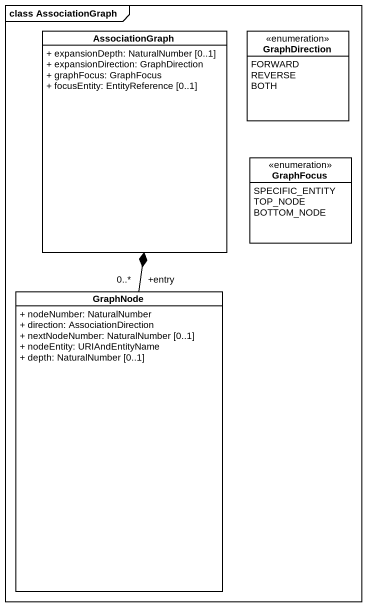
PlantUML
@startuml
mainframe class AssociationGraph
hide circle
hide empty members
skinparam classAttributeIconSize 0
class AssociationGraph #FFFFFF {
  + expansionDepth: NaturalNumber [0..1]
  + expansionDirection: GraphDirection
  + graphFocus: GraphFocus
  + focusEntity: EntityReference [0..1]
}
enum GraphDirection {
  FORWARD
  REVERSE
  BOTH
}
enum GraphFocus {
  SPECIFIC_ENTITY
  TOP_NODE
  BOTTOM_NODE
}
class GraphNode {
  + nodeNumber: NaturalNumber
  + direction: AssociationDirection
  + nextNodeNumber: NaturalNumber [0..1]
  + nodeEntity: URIAndEntityName
  + depth: NaturalNumber [0..1]
}
GraphNode "+entry\n0..*" -up-* AssociationGraph
@enduml
